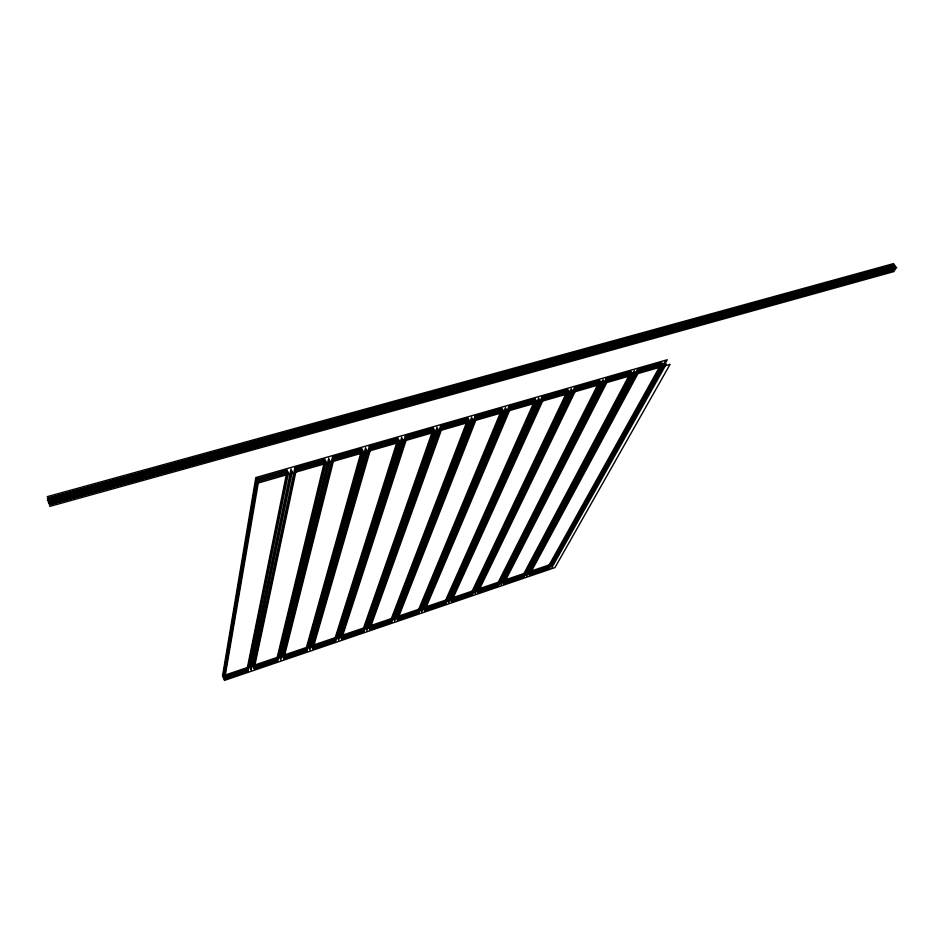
<?xml version="1.0" encoding="UTF-8"?>
<svg xmlns="http://www.w3.org/2000/svg" width="944" height="944" viewBox="0 0 944 944"><rect width="100%" height="100%" fill="white"/><g stroke="black" fill="none" stroke-linecap="round" stroke-linejoin="round"><path stroke-width="1.42" d="M250.125 667.856L291.071 468.991M250.597 668.954L291.696 470.324M251.069 670.063L292.31 471.658M279.79 657.767L328.772 458.182M280.262 658.853L329.397 459.492M280.734 659.939L330.022 460.814M308.959 647.844L365.647 447.598M309.431 648.917L366.284 448.896M309.915 649.991L366.921 450.194M337.633 638.085L401.743 437.249M338.117 639.147L402.392 438.523M338.601 640.209L403.041 439.81M365.835 628.48L437.072 427.125M366.319 629.53L437.733 428.375M366.815 630.592L438.382 429.638M393.577 619.04L471.67 417.201M394.073 620.09L472.33 418.44M394.568 621.128L472.991 419.691M420.859 609.753L505.547 407.478M421.366 610.792L506.208 408.705M421.862 611.818L506.881 409.932M447.716 600.62L538.729 397.967M448.211 601.635L539.402 399.17M448.719 602.661L540.074 400.386M474.124 591.628L571.238 388.645M474.631 592.643L571.922 389.837M475.139 593.646L572.607 391.028M603.098 379.512L498.574 585.658L477.758 592.749L575.816 390.108L601.316 382.768M500.639 583.781L603.782 380.68M501.146 584.784L604.479 381.86M634.321 370.555L524.203 576.914L503.73 583.899L607.629 380.951L632.61 373.765M526.233 575.061L635.017 371.712M526.752 576.052L635.713 372.88M550.907 565.503L664.942 361.776M551.426 566.483L667.266 359.758L255.824 477.57L222.536 675.975L552.877 563.686M551.945 567.462L666.334 364.065M49.761 506.397L894.18 271.494M48.345 499.695L895.266 265.724M47.908 500.037L893.201 266.456M47.46 500.367L891.136 267.199M48.474 501.547L896.033 266.798M48.038 501.878L891.891 268.273M49.501 502.715L896.8 267.872M49.053 503.058L894.723 268.615M48.604 503.388L892.658 269.347M49.631 504.568L895.49 269.689M49.182 504.887L893.413 270.421M47.2 496.674L893.744 263.565M47.778 498.184L894.511 264.639M47.33 498.526L892.434 265.382M256.438 478.927L222.996 677.084L247.139 668.871L287.259 470.088L256.438 478.927M257.039 480.272L223.457 678.205L247.599 669.98L287.885 471.422L257.039 480.272M257.653 481.629L223.917 679.314L248.071 671.078L288.498 472.755L257.653 481.629M258.267 482.986L224.377 680.435L554.966 567.58L670.063 364.349L258.267 482.986M294.882 467.894L253.122 666.842L276.852 658.759L325.043 459.244L294.882 467.894M295.507 469.227L253.582 667.939L277.324 659.856L325.668 460.566L295.507 469.227M296.121 470.56L254.054 669.036L277.796 660.942L326.294 461.887L296.121 470.56M332.489 457.108L282.728 656.764L306.057 648.823L362 448.648L332.489 457.108M333.126 458.418L283.2 657.85L306.54 649.897L362.638 449.946L333.126 458.418M333.751 459.74L283.672 658.936L307.012 650.982L363.275 451.244L333.751 459.74M369.293 446.559L311.85 646.852L334.79 639.053L398.167 438.276L369.293 446.559M369.93 447.857L312.322 647.926L335.273 640.115L398.816 439.562L369.93 447.857M370.567 449.143L312.806 649.012L335.757 641.177L399.465 440.836L370.567 449.143M405.306 436.234L340.477 637.117L363.039 629.436L433.579 428.128L405.306 436.234M405.955 437.509L340.961 638.179L363.523 630.486L434.228 429.39L405.955 437.509M406.604 438.783L341.445 639.241L364.018 631.548L434.877 430.653L406.604 438.783M440.565 426.122L368.632 627.536L390.816 619.984L468.236 418.18L440.565 426.122M441.226 427.372L369.116 628.586L391.312 621.022L468.897 419.431L441.226 427.372M441.875 428.635L369.611 629.636L391.807 622.061L469.557 420.67L441.875 428.635M475.092 416.221L396.327 618.108L418.157 610.674L502.184 408.445L475.092 416.221M475.752 417.46L396.822 619.146L418.652 611.712L502.857 409.672L475.752 417.46M476.413 418.699L397.318 620.184L419.148 612.739L503.53 410.9L476.413 418.699M508.899 406.522L423.573 608.833L445.049 601.529L535.437 398.911L508.899 406.522M509.559 407.749L424.068 609.871L445.544 602.543L536.109 400.126L509.559 407.749M510.232 408.976L424.564 610.898L446.052 603.57L536.794 401.33L510.232 408.976M542.009 397.023L450.371 599.711L471.504 592.525L568.017 389.565L542.009 397.023M542.682 398.238L450.878 600.738L472.012 593.528L568.701 390.757L542.682 398.238M543.366 399.442L451.374 601.753L472.519 594.543L569.385 391.961L543.366 399.442M574.459 387.724L476.744 590.743L497.547 583.663L599.936 380.408L574.459 387.724M575.132 388.916L477.251 591.746L498.054 584.666L600.632 381.588L575.132 388.916M606.249 378.603L502.704 581.905L523.177 574.943L631.229 371.44L606.249 378.603M606.933 379.783L503.211 582.908L523.696 575.934L631.925 372.609L606.933 379.783M637.412 369.67L528.251 573.209L548.405 566.353L661.897 362.638L637.412 369.67M638.109 370.827L528.77 574.2L548.924 567.332L662.605 363.794L638.109 370.827M638.805 371.983L529.289 575.179L549.443 568.312L663.302 364.939L638.805 371.983"/></g></svg>
